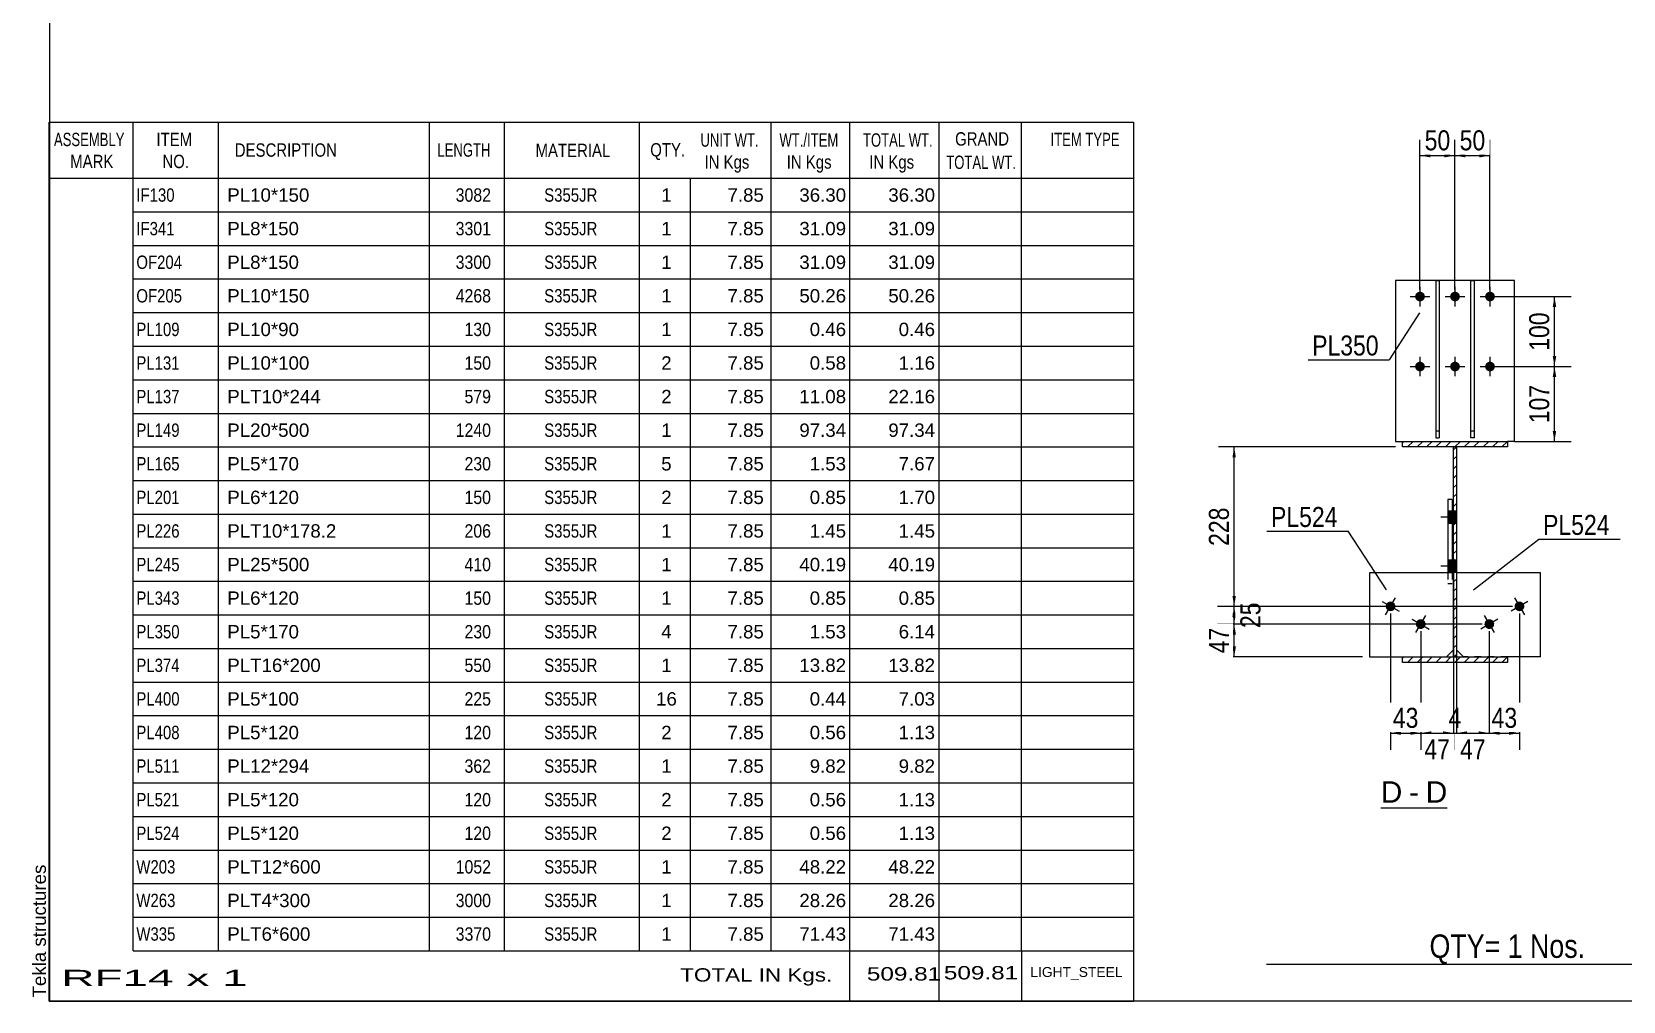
# Model space of a CAD drawing. Header units: millimetres. Extents: x -17 to 386, y -198 to 79.
# Drawn here: x -16.8 to 210.5, y -198.3 to -59.8 of the extents above; entities that cross this region are included whole.
import ezdxf

# ---------------------------------------------------------------- set-up
doc = ezdxf.new("R2010")
doc.units = ezdxf.units.MM
doc.linetypes.add('DXK_LINE_DOT1', pattern=[1.8814, 0.9407, -0.9407])
doc.styles.add('Arial', font='ARIAL.TTF', dxfattribs={"height": 0.2})
doc.styles.add('Arial Narrow', font='ARIALN.TTF', dxfattribs={"height": 0.2})

# ---------------------------------------------------------------- blocks, each defined once
blk = doc.blocks.new('Unknown-627304215-1201')
at = {"color": 5, "linetype": 'Continuous'}
for p, q in [((-14.31, 78.71), (-14.31, -198.29)), ((-14.31, -198.29), (385.69, -198.29))]:
    blk.add_line(p, q, dxfattribs=at)
at = {"color": 174, "linetype": 'Continuous', "style": 'Arial'}
blk.add_text('Tekla structures', height=1.9102, rotation=90, dxfattribs=at).set_placement((-14.81, -197.79))
blk = doc.blocks.new('Unknown-627304215-12 - 1218')
at = {"color": 7, "linetype": 'Continuous'}
blk.add_line((175.89, -170.71), (185.39, -170.71), dxfattribs=at)
at = {"color": 0, "linetype": 'Continuous'}
blk.add_wipeout([(178.97, -169.96), (178.97, -166.76), (175.89, -166.76), (175.89, -169.96)], dxfattribs=at)
at = {"color": 96, "linetype": 'Continuous', "style": 'Arial'}
blk.add_text('D', height=3.06, dxfattribs=at).set_placement((175.89, -169.96))
at = {"color": 0, "linetype": 'Continuous'}
blk.add_wipeout([(181.35, -169.96), (181.35, -166.76), (179.93, -166.76), (179.93, -169.96)], dxfattribs=at)
at = {"color": 96, "linetype": 'Continuous', "style": 'Arial'}
blk.add_text('-', height=3.06, dxfattribs=at).set_placement((179.93, -169.96))
at = {"color": 0, "linetype": 'Continuous'}
blk.add_wipeout([(185.39, -169.96), (185.39, -166.76), (182.31, -166.76), (182.31, -169.96)], dxfattribs=at)
at = {"color": 96, "linetype": 'Continuous', "style": 'Arial'}
blk.add_text('D', height=3.06, dxfattribs=at).set_placement((182.31, -169.96))
blk = doc.blocks.new('Bolt-627304215-10049 - 1218')
at = {"linetype": 'Continuous'}
for points in [[(177.65, -141.3, -1), (176.94, -142.5, -1)], [(181.96, -143.83, -1), (181.25, -145.04, -1)]]:
    blk.add_hatch(color=3, dxfattribs=at).paths.add_polyline_path(points)
at = {"color": 3, "linetype": 'Continuous'}
for p, q in [((176.58, -143.11), (178, -140.69)), ((176.09, -141.19), (178.5, -142.61)), ((180.89, -145.64), (182.31, -143.23)), ((180.4, -143.72), (182.81, -145.14))]:
    blk.add_line(p, q, dxfattribs=at)
blk = doc.blocks.new('Part-627304215-9985 - 1218')
at = {"color": 2, "linetype": 'Continuous'}
for p, q in [((188.75, -117.83), (188.75, -95.33)), ((188.75, -95.33), (189.25, -95.33)), ((189.25, -95.33), (189.25, -117.83)), ((189.25, -117.83), (188.75, -117.83))]:
    blk.add_line(p, q, dxfattribs=at)
at = {"color": 7, "linetype": 'DXK_LINE_DOT1'}
blk.add_line((188.75, -116.83), (189.25, -116.83), dxfattribs=at)
blk = doc.blocks.new('Part-627304215-9962 - 1218')
at = {"color": 2, "linetype": 'Continuous'}
for p, q in [((186.1, -126.63), (185.5, -126.63)), ((185.5, -126.63), (185.5, -137.13)), ((186.1, -126.63), (186.1, -137.13))]:
    blk.add_line(p, q, dxfattribs=at)
at = {"color": 7, "linetype": 'DXK_LINE_DOT1'}
for p, q in [((185.5, -137.13), (185.5, -138.63)), ((185.5, -138.63), (186.1, -138.63)), ((186.1, -137.13), (186.1, -138.63))]:
    blk.add_line(p, q, dxfattribs=at)
blk = doc.blocks.new('Part-627304215-9938 - 1218')
at = {"linetype": 'Continuous'}
h = blk.add_hatch(dxfattribs=at)
h.set_pattern_fill('', scale=0.3, style=0, pattern_type=0)
h.set_pattern_definition([(45, (194.0026, -118.3338), (-0.67352, 0.67352), [])])
h.paths.add_polyline_path([(194, -119.13), (194, -118.33), (179, -118.33), (179, -119.13)])
at = {"color": 2, "linetype": 'Continuous'}
for p, q in [((179, -119.13), (179, -118.33)), ((179, -118.33), (194, -118.33)), ((194, -119.13), (179, -119.13)), ((194, -118.33), (194, -119.13))]:
    blk.add_line(p, q, dxfattribs=at)
blk = doc.blocks.new('Part-627304215-9947 - 1218')
at = {"linetype": 'Continuous'}
h = blk.add_hatch(dxfattribs=at)
h.set_pattern_fill('', scale=0.3, style=0, pattern_type=0)
h.set_pattern_definition([(45, (194.0026, -149.1338), (-0.67352, 0.67352), [])])
h.paths.add_polyline_path([(194, -149.93), (194, -149.13), (179, -149.13), (179, -149.93)])
at = {"color": 2, "linetype": 'Continuous'}
for p, q in [((179, -149.93), (179, -149.13)), ((179, -149.13), (194, -149.13)), ((194, -149.93), (179, -149.93)), ((194, -149.13), (194, -149.93))]:
    blk.add_line(p, q, dxfattribs=at)
blk = doc.blocks.new('Part-627304215-9966 - 1218')
at = {"color": 2, "linetype": 'Continuous'}
for p, q in [((178, -95.33), (178, -118.33)), ((195, -95.33), (178, -95.33)), ((195, -118.33), (195, -95.33)), ((178, -118.33), (179, -118.33)), ((195, -118.33), (194, -118.33))]:
    blk.add_line(p, q, dxfattribs=at)
at = {"color": 7, "linetype": 'DXK_LINE_DOT1'}
blk.add_line((179, -118.33), (194, -118.33), dxfattribs=at)
blk = doc.blocks.new('Part-627304215-9986 - 1218')
at = {"color": 2, "linetype": 'Continuous'}
for p, q in [((198.7, -137.13), (186.7, -137.13)), ((198.7, -149.13), (198.7, -137.13)), ((186.7, -148.13), (187.7, -149.13)), ((198.7, -149.13), (194, -149.13))]:
    blk.add_line(p, q, dxfattribs=at)
at = {"color": 7, "linetype": 'DXK_LINE_DOT1'}
for p, q in [((186.7, -137.13), (186.7, -148.13)), ((194, -149.13), (187.7, -149.13))]:
    blk.add_line(p, q, dxfattribs=at)
blk = doc.blocks.new('Part-627304215-10000 - 1218')
at = {"color": 2, "linetype": 'Continuous'}
for p, q in [((186.3, -137.13), (174.3, -137.13)), ((174.3, -137.13), (174.3, -149.13)), ((174.3, -149.13), (179, -149.13)), ((186.3, -148.13), (185.3, -149.13))]:
    blk.add_line(p, q, dxfattribs=at)
at = {"color": 7, "linetype": 'DXK_LINE_DOT1'}
for p, q in [((186.3, -137.13), (186.3, -148.13)), ((179, -149.13), (185.3, -149.13))]:
    blk.add_line(p, q, dxfattribs=at)
blk = doc.blocks.new('Part-627304215-10007 - 1218')
at = {"color": 7, "linetype": 'DXK_LINE_DOT1'}
for p, q in [((183.75, -95.37), (183.75, -95.33)), ((183.75, -95.33), (184.25, -95.33)), ((184.25, -95.33), (184.25, -95.37)), ((183.75, -116.83), (184.25, -116.83))]:
    blk.add_line(p, q, dxfattribs=at)
at = {"color": 2, "linetype": 'Continuous'}
for p, q in [((183.75, -95.37), (183.75, -117.83)), ((184.25, -95.37), (184.25, -117.83)), ((183.75, -117.83), (184.25, -117.83))]:
    blk.add_line(p, q, dxfattribs=at)
blk = doc.blocks.new('Part-627304215-10014 - 1218')
at = {"linetype": 'Continuous'}
h = blk.add_hatch(dxfattribs=at)
h.set_pattern_fill('', scale=0.3, style=0, pattern_type=0)
h.set_pattern_definition([(45, (186.7026, -119.1338), (-0.67352, 0.67352), [])])
h.paths.add_polyline_path([(186.7, -149.13), (186.7, -119.13), (186.3, -119.13), (186.3, -149.13)])
at = {"color": 2, "linetype": 'Continuous'}
for p, q in [((186.3, -149.13), (186.3, -119.13)), ((186.3, -119.13), (186.7, -119.13)), ((186.7, -119.13), (186.7, -149.13)), ((186.7, -149.13), (186.3, -149.13))]:
    blk.add_line(p, q, dxfattribs=at)
blk = doc.blocks.new('Bolt-627304215-10021 - 1218')
at = {"linetype": 'Continuous'}
for points in [[(185.5, -128.23), (185.5, -130.03), (186.1, -130.03), (186.1, -128.23)], [(186.3, -128.23), (186.3, -130.03), (186.7, -130.03), (186.7, -128.23)], [(185.5, -135.23), (185.5, -137.03), (186.1, -137.03), (186.1, -135.23)], [(186.3, -135.23), (186.3, -137.03), (186.7, -137.03), (186.7, -135.23)]]:
    blk.add_hatch(color=3, dxfattribs=at).paths.add_polyline_path(points)
at = {"color": 3, "linetype": 'Continuous'}
for p, q in [((184.5, -129.13), (186.7, -129.13)), ((185.5, -128.23), (186.1, -128.23)), ((186.3, -128.23), (186.7, -128.23)), ((185.5, -130.03), (186.1, -130.03)), ((186.3, -130.03), (186.7, -130.03)), ((184.5, -136.13), (186.7, -136.13)), ((185.5, -135.23), (186.1, -135.23)), ((186.3, -135.23), (186.7, -135.23)), ((185.5, -137.03), (186.1, -137.03)), ((186.3, -137.03), (186.7, -137.03))]:
    blk.add_line(p, q, dxfattribs=at)
blk = doc.blocks.new('Bolt-627304215-10025 - 1218')
at = {"linetype": 'Continuous'}
for points in [[(182.2, -97.63, -1), (180.8, -97.63, -1)], [(187.2, -97.63, -1), (185.8, -97.63, -1)], [(192.2, -97.63, -1), (190.8, -97.63, -1)], [(182.2, -107.63, -1), (180.8, -107.63, -1)], [(187.2, -107.63, -1), (185.8, -107.63, -1)], [(192.2, -107.63, -1), (190.8, -107.63, -1)]]:
    blk.add_hatch(color=3, dxfattribs=at).paths.add_polyline_path(points)
at = {"color": 3, "linetype": 'Continuous'}
for p, q in [((180.1, -97.63), (182.9, -97.63)), ((181.5, -96.23), (181.5, -99.03)), ((185.1, -97.63), (187.9, -97.63)), ((186.5, -96.23), (186.5, -99.03)), ((190.1, -97.63), (192.9, -97.63)), ((191.5, -96.23), (191.5, -99.03)), ((181.5, -106.23), (181.5, -109.03)), ((186.5, -106.23), (186.5, -109.03)), ((191.5, -106.23), (191.5, -109.03)), ((180.1, -107.63), (182.9, -107.63)), ((185.1, -107.63), (187.9, -107.63)), ((190.1, -107.63), (192.9, -107.63))]:
    blk.add_line(p, q, dxfattribs=at)
blk = doc.blocks.new('Bolt-627304215-10038 - 1218')
at = {"linetype": 'Continuous'}
for points in [[(196.07, -142.5, -1), (195.36, -141.3, -1)], [(191.76, -145.04, -1), (191.05, -143.83, -1)]]:
    blk.add_hatch(color=3, dxfattribs=at).paths.add_polyline_path(points)
at = {"color": 3, "linetype": 'Continuous'}
for p, q in [((195, -140.69), (196.42, -143.11)), ((190.69, -143.23), (192.11, -145.64)), ((196.92, -141.19), (194.51, -142.61)), ((192.61, -143.72), (190.2, -145.14))]:
    blk.add_line(p, q, dxfattribs=at)
blk = doc.blocks.new('StraightDimension-627304215-9770 - 1218')
at = {"linetype": 'Continuous'}
for points in [[(154.7, -143.4), (154.95, -141.9), (155.2, -143.4)], [(155.2, -142.93), (154.95, -144.43), (154.7, -142.93)]]:
    blk.add_hatch(color=7, dxfattribs=at).paths.add_polyline_path(points)
at = {"color": 7, "linetype": 'Continuous'}
for p, q in [((194.71, -141.9), (152.55, -141.9)), ((154.95, -144.43), (154.95, -141.9)), ((190.4, -144.43), (152.55, -144.43))]:
    blk.add_line(p, q, dxfattribs=at)
at = {"color": 0}
blk.add_wipeout([(159.3, -140.74), (155.1, -140.74), (155.1, -145.6), (159.3, -145.6)], dxfattribs=at)
at = {"color": 3, "style": 'Arial Narrow'}
blk.add_text('25', height=2.863, rotation=90.0002, dxfattribs=at).set_placement((158.7, -145))
blk = doc.blocks.new('StraightDimension-627304215-1460 - 1218')
at = {"linetype": 'Continuous'}
for points in [[(200.46, -99.13), (200.71, -97.63), (200.96, -99.13)], [(200.96, -106.13), (200.71, -107.63), (200.46, -106.13)]]:
    blk.add_hatch(color=7, dxfattribs=at).paths.add_polyline_path(points)
at = {"color": 7, "linetype": 'Continuous'}
for p, q in [((192.5, -97.63), (203.11, -97.63)), ((200.71, -107.63), (200.71, -97.63)), ((192.5, -107.63), (203.11, -107.63))]:
    blk.add_line(p, q, dxfattribs=at)
at = {"color": 0}
blk.add_wipeout([(200.56, -99.29), (196.36, -99.29), (196.36, -105.98), (200.56, -105.98)], dxfattribs=at)
at = {"color": 3, "style": 'Arial Narrow'}
blk.add_text('100', height=2.863, rotation=90.0002, dxfattribs=at).set_placement((199.96, -105.38))
blk = doc.blocks.new('StraightDimension-627304215-3005 - 1218')
at = {"linetype": 'Continuous'}
for points in [[(183, -77.74), (181.5, -77.49), (183, -77.24)], [(185, -77.24), (186.5, -77.49), (185, -77.74)]]:
    blk.add_hatch(color=7, dxfattribs=at).paths.add_polyline_path(points)
at = {"color": 7, "linetype": 'Continuous'}
for p, q in [((181.5, -96.63), (181.5, -75.24)), ((186.5, -96.63), (186.5, -75.24)), ((181.5, -77.49), (186.5, -77.49))]:
    blk.add_line(p, q, dxfattribs=at)
at = {"color": 0}
blk.add_wipeout([(186.43, -77.34), (186.43, -73.14), (181.57, -73.14), (181.57, -77.34)], dxfattribs=at)
at = {"color": 3, "style": 'Arial Narrow'}
blk.add_text('50', height=2.863, dxfattribs=at).set_placement((182.17, -76.74))
blk = doc.blocks.new('StraightDimension-627304215-1522 - 1218')
at = {"linetype": 'Continuous'}
for points in [[(192.9, -160.26), (191.4, -160.01), (192.9, -159.76)], [(194.21, -159.76), (195.71, -160.01), (194.21, -160.26)]]:
    blk.add_hatch(color=7, dxfattribs=at).paths.add_polyline_path(points)
at = {"color": 7, "linetype": 'Continuous'}
for p, q in [((195.71, -142.9), (195.71, -162.41)), ((191.4, -145.43), (191.4, -162.41)), ((191.4, -160.01), (195.71, -160.01))]:
    blk.add_line(p, q, dxfattribs=at)
at = {"color": 0}
blk.add_wipeout([(195.99, -159.86), (195.99, -155.66), (191.13, -155.66), (191.13, -159.86)], dxfattribs=at)
at = {"color": 3, "style": 'Arial Narrow'}
blk.add_text('43', height=2.863, dxfattribs=at).set_placement((191.73, -159.26))
blk = doc.blocks.new('StraightDimension-627304215-1442 - 1218')
at = {"linetype": 'Continuous'}
for points in [[(200.46, -109.13), (200.71, -107.63), (200.96, -109.13)], [(200.96, -116.83), (200.71, -118.33), (200.46, -116.83)]]:
    blk.add_hatch(color=7, dxfattribs=at).paths.add_polyline_path(points)
at = {"color": 7, "linetype": 'Continuous'}
for p, q in [((192.5, -107.63), (203.11, -107.63)), ((200.71, -118.33), (200.71, -107.63)), ((195, -118.33), (203.11, -118.33))]:
    blk.add_line(p, q, dxfattribs=at)
at = {"color": 0}
blk.add_wipeout([(200.56, -109.64), (196.36, -109.64), (196.36, -116.33), (200.56, -116.33)], dxfattribs=at)
at = {"color": 3, "style": 'Arial Narrow'}
blk.add_text('107', height=2.863, rotation=90.0002, dxfattribs=at).set_placement((199.96, -115.73))
blk = doc.blocks.new('StraightDimension-627304215-1476 - 1218')
at = {"linetype": 'Continuous'}
for points in [[(184.8, -159.76), (186.3, -160.01), (184.8, -160.26)], [(188.2, -160.26), (186.7, -160.01), (188.2, -159.76)]]:
    blk.add_hatch(color=7, dxfattribs=at).paths.add_polyline_path(points)
at = {"color": 7, "linetype": 'Continuous'}
for p, q in [((186.3, -135.13), (186.3, -162.41)), ((186.7, -135.13), (186.7, -162.41)), ((186.3, -160.01), (186.7, -160.01))]:
    blk.add_line(p, q, dxfattribs=at)
at = {"color": 0}
blk.add_wipeout([(188.02, -159.86), (188.02, -155.66), (184.99, -155.66), (184.99, -159.86)], dxfattribs=at)
at = {"color": 3, "style": 'Arial Narrow'}
blk.add_text('4', height=2.86, dxfattribs=at).set_placement((185.59, -159.26))
blk = doc.blocks.new('StraightDimension-627304215-1499 - 1218')
at = {"linetype": 'Continuous'}
for points in [[(183.1, -160.26), (181.6, -160.01), (183.1, -159.76)], [(184.8, -159.76), (186.3, -160.01), (184.8, -160.26)]]:
    blk.add_hatch(color=7, dxfattribs=at).paths.add_polyline_path(points)
at = {"color": 7, "linetype": 'Continuous'}
for p, q in [((186.3, -135.13), (186.3, -162.26)), ((181.6, -145.43), (181.6, -162.26)), ((181.6, -160.01), (186.3, -160.01))]:
    blk.add_line(p, q, dxfattribs=at)
at = {"color": 0}
blk.add_wipeout([(186.38, -164.36), (186.38, -160.16), (181.52, -160.16), (181.52, -164.36)], dxfattribs=at)
at = {"color": 3, "style": 'Arial Narrow'}
blk.add_text('47', height=2.863, dxfattribs=at).set_placement((182.12, -163.76))
blk = doc.blocks.new('StraightDimension-627304215-1512 - 1218')
at = {"linetype": 'Continuous'}
for points in [[(178.79, -160.26), (177.29, -160.01), (178.79, -159.76)], [(180.1, -159.76), (181.6, -160.01), (180.1, -160.26)]]:
    blk.add_hatch(color=7, dxfattribs=at).paths.add_polyline_path(points)
at = {"color": 7, "linetype": 'Continuous'}
for p, q in [((177.29, -142.9), (177.29, -162.41)), ((181.6, -145.43), (181.6, -162.41)), ((177.29, -160.01), (181.6, -160.01))]:
    blk.add_line(p, q, dxfattribs=at)
at = {"color": 0}
blk.add_wipeout([(181.88, -159.86), (181.88, -155.66), (177.02, -155.66), (177.02, -159.86)], dxfattribs=at)
at = {"color": 3, "style": 'Arial Narrow'}
blk.add_text('43', height=2.863, dxfattribs=at).set_placement((177.62, -159.26))
blk = doc.blocks.new('StraightDimension-627304215-1532 - 1218')
at = {"linetype": 'Continuous'}
for points in [[(188.2, -160.26), (186.7, -160.01), (188.2, -159.76)], [(189.9, -159.76), (191.4, -160.01), (189.9, -160.26)]]:
    blk.add_hatch(color=7, dxfattribs=at).paths.add_polyline_path(points)
at = {"color": 7, "linetype": 'Continuous'}
for p, q in [((186.7, -135.13), (186.7, -162.26)), ((191.4, -145.43), (191.4, -162.26)), ((186.7, -160.01), (191.4, -160.01))]:
    blk.add_line(p, q, dxfattribs=at)
at = {"color": 0}
blk.add_wipeout([(191.48, -164.36), (191.48, -160.16), (186.62, -160.16), (186.62, -164.36)], dxfattribs=at)
at = {"color": 3, "style": 'Arial Narrow'}
blk.add_text('47', height=2.863, dxfattribs=at).set_placement((187.22, -163.76))
blk = doc.blocks.new('StraightDimension-627304215-3007 - 1218')
at = {"linetype": 'Continuous'}
for points in [[(188, -77.74), (186.5, -77.49), (188, -77.24)], [(190, -77.24), (191.5, -77.49), (190, -77.74)]]:
    blk.add_hatch(color=7, dxfattribs=at).paths.add_polyline_path(points)
at = {"color": 7, "linetype": 'Continuous'}
for p, q in [((186.5, -96.63), (186.5, -75.24)), ((191.5, -96.63), (191.5, -75.24)), ((186.5, -77.49), (191.5, -77.49))]:
    blk.add_line(p, q, dxfattribs=at)
at = {"color": 0}
blk.add_wipeout([(191.43, -77.34), (191.43, -73.14), (186.57, -73.14), (186.57, -77.34)], dxfattribs=at)
at = {"color": 3, "style": 'Arial Narrow'}
blk.add_text('50', height=2.863, dxfattribs=at).set_placement((187.17, -76.74))
blk = doc.blocks.new('StraightDimension-627304215-9769 - 1218')
at = {"linetype": 'Continuous'}
for points in [[(154.7, -120.63), (154.95, -119.13), (155.2, -120.63)], [(155.2, -140.4), (154.95, -141.9), (154.7, -140.4)]]:
    blk.add_hatch(color=7, dxfattribs=at).paths.add_polyline_path(points)
at = {"color": 7, "linetype": 'Continuous'}
for p, q in [((178, -119.13), (152.7, -119.13)), ((154.95, -141.9), (154.95, -119.13)), ((194.71, -141.9), (152.7, -141.9))]:
    blk.add_line(p, q, dxfattribs=at)
at = {"color": 0}
blk.add_wipeout([(154.8, -127.17), (150.6, -127.17), (150.6, -133.86), (154.8, -133.86)], dxfattribs=at)
at = {"color": 3, "style": 'Arial Narrow'}
blk.add_text('228', height=2.863, rotation=90.0002, dxfattribs=at).set_placement((154.2, -133.26))
blk = doc.blocks.new('StraightDimension-627304215-9771 - 1218')
at = {"linetype": 'Continuous'}
for points in [[(154.7, -145.93), (154.95, -144.43), (155.2, -145.93)], [(155.2, -147.63), (154.95, -149.13), (154.7, -147.63)]]:
    blk.add_hatch(color=7, dxfattribs=at).paths.add_polyline_path(points)
at = {"color": 7, "linetype": 'Continuous'}
for p, q in [((190.4, -144.43), (152.7, -144.43)), ((154.95, -149.13), (154.95, -144.43)), ((173.3, -149.13), (152.7, -149.13))]:
    blk.add_line(p, q, dxfattribs=at)
at = {"color": 0}
blk.add_wipeout([(154.8, -144.36), (150.6, -144.36), (150.6, -149.21), (154.8, -149.21)], dxfattribs=at)
at = {"color": 3, "style": 'Arial Narrow'}
blk.add_text('47', height=2.863, rotation=90.0002, dxfattribs=at).set_placement((154.2, -148.61))
blk = doc.blocks.new('CBS_BOM-627304215-11415')
at = {"color": 7, "linetype": 'Continuous'}
for p, q in [((-14.34, -80.72), (-14.34, -72.72)), ((-14.34, -72.72), (140.58, -72.72)), ((-2.34, -80.72), (-2.34, -72.72)), ((9.85, -80.72), (9.85, -72.72)), ((40.01, -80.72), (40.01, -72.72)), ((50.69, -80.72), (50.69, -72.72)), ((70.01, -80.72), (70.01, -72.72)), ((88.81, -80.72), (88.81, -72.72)), ((100.02, -80.72), (100.02, -72.72)), ((112.81, -80.72), (112.81, -72.72)), ((124.56, -80.72), (124.56, -72.72)), ((140.58, -72.73), (140.57, -80.71)), ((-14.34, -80.72), (140.58, -80.72)), ((-14.34, -85.52), (-14.34, -80.72)), ((-2.34, -85.52), (-2.34, -80.72)), ((9.85, -85.52), (9.85, -80.72)), ((40.01, -85.52), (40.01, -80.72)), ((50.69, -85.52), (50.69, -80.72)), ((70.01, -85.52), (70.01, -80.72)), ((77.27, -85.52), (77.27, -80.72)), ((88.81, -85.52), (88.81, -80.72)), ((100.02, -85.52), (100.02, -80.72)), ((112.81, -85.52), (112.81, -80.72)), ((124.57, -85.52), (124.57, -80.72)), ((140.58, -80.73), (140.58, -85.52)), ((-14.34, -90.32), (-14.34, -85.52)), ((-2.34, -85.52), (140.58, -85.52)), ((-2.34, -90.32), (-2.34, -85.52)), ((9.85, -90.32), (9.85, -85.52)), ((40.01, -90.32), (40.01, -85.52)), ((50.69, -90.32), (50.69, -85.52)), ((70.01, -90.32), (70.01, -85.52)), ((77.27, -90.32), (77.27, -85.52)), ((88.81, -90.32), (88.81, -85.52)), ((100.02, -90.32), (100.02, -85.52)), ((112.81, -90.32), (112.81, -85.52)), ((124.57, -90.32), (124.57, -85.52)), ((140.58, -85.53), (140.58, -90.32)), ((-14.34, -95.12), (-14.34, -90.32)), ((-2.34, -90.32), (140.58, -90.32)), ((-2.34, -95.12), (-2.34, -90.32)), ((9.85, -95.12), (9.85, -90.32)), ((40.01, -95.12), (40.01, -90.32)), ((50.69, -95.12), (50.69, -90.32)), ((70.01, -95.12), (70.01, -90.32)), ((77.27, -95.12), (77.27, -90.32)), ((88.81, -95.12), (88.81, -90.32)), ((100.02, -95.12), (100.02, -90.32)), ((112.81, -95.12), (112.81, -90.32)), ((124.57, -95.12), (124.57, -90.32)), ((140.58, -90.33), (140.58, -95.12)), ((-14.34, -99.92), (-14.34, -95.12)), ((-2.34, -95.12), (140.58, -95.12)), ((-2.34, -99.92), (-2.34, -95.12)), ((9.85, -99.92), (9.85, -95.12)), ((40.01, -99.92), (40.01, -95.12)), ((50.69, -99.92), (50.69, -95.12)), ((70.01, -99.92), (70.01, -95.12)), ((77.27, -99.92), (77.27, -95.12)), ((88.81, -99.92), (88.81, -95.12)), ((100.02, -99.92), (100.02, -95.12)), ((112.81, -99.92), (112.81, -95.12)), ((124.57, -99.92), (124.57, -95.12)), ((140.58, -95.13), (140.58, -99.92)), ((-14.34, -104.72), (-14.34, -99.92)), ((-2.34, -99.92), (140.58, -99.92)), ((-2.34, -104.72), (-2.34, -99.92)), ((9.85, -104.72), (9.85, -99.92)), ((40.01, -104.72), (40.01, -99.92)), ((50.69, -104.72), (50.69, -99.92)), ((70.01, -104.72), (70.01, -99.92)), ((77.27, -104.72), (77.27, -99.92)), ((88.81, -104.72), (88.81, -99.92)), ((100.02, -104.72), (100.02, -99.92)), ((112.81, -104.72), (112.81, -99.92)), ((124.57, -104.72), (124.57, -99.92)), ((140.58, -99.93), (140.58, -104.72)), ((-14.34, -109.52), (-14.34, -104.72)), ((-2.34, -104.72), (140.58, -104.72)), ((-2.34, -109.52), (-2.34, -104.72)), ((9.85, -109.52), (9.85, -104.72)), ((40.01, -109.52), (40.01, -104.72)), ((50.69, -109.52), (50.69, -104.72)), ((70.01, -109.52), (70.01, -104.72)), ((77.27, -109.52), (77.27, -104.72)), ((88.81, -109.52), (88.81, -104.72)), ((100.02, -109.52), (100.02, -104.72)), ((112.81, -109.52), (112.81, -104.72)), ((124.57, -109.52), (124.57, -104.72)), ((140.58, -104.73), (140.58, -109.52)), ((-14.34, -114.32), (-14.34, -109.52)), ((-2.34, -109.52), (140.58, -109.52)), ((-2.34, -114.32), (-2.34, -109.52)), ((9.85, -114.32), (9.85, -109.52)), ((40.01, -114.32), (40.01, -109.52)), ((50.69, -114.32), (50.69, -109.52)), ((70.01, -114.32), (70.01, -109.52)), ((77.27, -114.32), (77.27, -109.52)), ((88.81, -114.32), (88.81, -109.52)), ((100.02, -114.32), (100.02, -109.52)), ((112.81, -114.32), (112.81, -109.52)), ((124.57, -114.32), (124.57, -109.52)), ((140.58, -109.53), (140.58, -114.32)), ((-14.34, -119.12), (-14.34, -114.32)), ((-2.34, -114.32), (140.58, -114.32)), ((-2.34, -119.12), (-2.34, -114.32)), ((9.85, -119.12), (9.85, -114.32)), ((40.01, -119.12), (40.01, -114.32)), ((50.69, -119.12), (50.69, -114.32)), ((70.01, -119.12), (70.01, -114.32)), ((77.27, -119.12), (77.27, -114.32)), ((88.81, -119.12), (88.81, -114.32)), ((100.02, -119.12), (100.02, -114.32)), ((112.81, -119.12), (112.81, -114.32)), ((124.57, -119.12), (124.57, -114.32)), ((140.58, -114.33), (140.58, -119.12)), ((-14.34, -123.92), (-14.34, -119.12)), ((-2.34, -119.12), (140.58, -119.12)), ((-2.34, -123.92), (-2.34, -119.12)), ((9.85, -123.92), (9.85, -119.12)), ((40.01, -123.92), (40.01, -119.12)), ((50.69, -123.92), (50.69, -119.12)), ((70.01, -123.92), (70.01, -119.12)), ((77.27, -123.92), (77.27, -119.12)), ((88.81, -123.92), (88.81, -119.12)), ((100.02, -123.92), (100.02, -119.12)), ((112.81, -123.92), (112.81, -119.12)), ((124.57, -123.92), (124.57, -119.12)), ((140.58, -119.13), (140.58, -123.92)), ((-14.34, -128.72), (-14.34, -123.92)), ((-2.34, -123.92), (140.58, -123.92)), ((-2.34, -128.72), (-2.34, -123.92)), ((9.85, -128.72), (9.85, -123.92)), ((40.01, -128.72), (40.01, -123.92)), ((50.69, -128.72), (50.69, -123.92)), ((70.01, -128.72), (70.01, -123.92)), ((77.27, -128.72), (77.27, -123.92)), ((88.81, -128.72), (88.81, -123.92)), ((100.02, -128.72), (100.02, -123.92)), ((112.81, -128.72), (112.81, -123.92)), ((124.57, -128.72), (124.57, -123.92)), ((140.58, -123.93), (140.58, -128.72)), ((-14.34, -133.52), (-14.34, -128.72)), ((-2.34, -128.72), (140.58, -128.72)), ((-2.34, -133.52), (-2.34, -128.72)), ((9.85, -133.52), (9.85, -128.72)), ((40.01, -133.52), (40.01, -128.72)), ((50.69, -133.52), (50.69, -128.72)), ((70.01, -133.52), (70.01, -128.72)), ((77.27, -133.52), (77.27, -128.72)), ((88.81, -133.52), (88.81, -128.72)), ((100.02, -133.52), (100.02, -128.72)), ((112.81, -133.52), (112.81, -128.72)), ((124.57, -133.52), (124.57, -128.72)), ((140.58, -128.73), (140.58, -133.52)), ((-14.34, -138.32), (-14.34, -133.52)), ((-2.34, -133.52), (140.58, -133.52)), ((-2.34, -138.32), (-2.34, -133.52)), ((9.85, -138.32), (9.85, -133.52)), ((40.01, -138.32), (40.01, -133.52)), ((50.69, -138.32), (50.69, -133.52)), ((70.01, -138.32), (70.01, -133.52)), ((77.27, -138.32), (77.27, -133.52)), ((88.81, -138.32), (88.81, -133.52)), ((100.02, -138.32), (100.02, -133.52)), ((112.81, -138.32), (112.81, -133.52)), ((124.57, -138.32), (124.57, -133.52)), ((140.58, -133.53), (140.58, -138.32)), ((-14.34, -143.12), (-14.34, -138.32)), ((-2.34, -138.32), (140.58, -138.32)), ((-2.34, -143.12), (-2.34, -138.32)), ((9.85, -143.12), (9.85, -138.32)), ((40.01, -143.12), (40.01, -138.32)), ((50.69, -143.12), (50.69, -138.32)), ((70.01, -143.12), (70.01, -138.32)), ((77.27, -143.12), (77.27, -138.32)), ((88.81, -143.12), (88.81, -138.32)), ((100.02, -143.12), (100.02, -138.32)), ((112.81, -143.12), (112.81, -138.32)), ((124.57, -143.12), (124.57, -138.32)), ((140.58, -138.33), (140.58, -143.12)), ((-14.34, -147.92), (-14.34, -143.12)), ((-2.34, -143.12), (140.58, -143.12)), ((-2.34, -147.92), (-2.34, -143.12)), ((9.85, -147.92), (9.85, -143.12)), ((40.01, -147.92), (40.01, -143.12)), ((50.69, -147.92), (50.69, -143.12)), ((70.01, -147.92), (70.01, -143.12)), ((77.27, -147.92), (77.27, -143.12)), ((88.81, -147.92), (88.81, -143.12)), ((100.02, -147.92), (100.02, -143.12)), ((112.81, -147.92), (112.81, -143.12)), ((124.57, -147.92), (124.57, -143.12)), ((140.58, -143.13), (140.58, -147.92)), ((-14.34, -152.72), (-14.34, -147.92)), ((-2.34, -147.92), (140.58, -147.92)), ((-2.34, -152.72), (-2.34, -147.92)), ((9.85, -152.72), (9.85, -147.92)), ((40.01, -152.72), (40.01, -147.92)), ((50.69, -152.72), (50.69, -147.92)), ((70.01, -152.72), (70.01, -147.92)), ((77.27, -152.72), (77.27, -147.92)), ((88.81, -152.72), (88.81, -147.92)), ((100.02, -152.72), (100.02, -147.92)), ((112.81, -152.72), (112.81, -147.92)), ((124.57, -152.72), (124.57, -147.92)), ((140.58, -147.93), (140.58, -152.72)), ((-14.34, -157.52), (-14.34, -152.72)), ((-2.34, -152.72), (140.58, -152.72)), ((-2.34, -157.52), (-2.34, -152.72)), ((9.85, -157.52), (9.85, -152.72)), ((40.01, -157.52), (40.01, -152.72)), ((50.69, -157.52), (50.69, -152.72)), ((70.01, -157.52), (70.01, -152.72)), ((77.27, -157.52), (77.27, -152.72)), ((88.81, -157.52), (88.81, -152.72)), ((100.02, -157.52), (100.02, -152.72)), ((112.81, -157.52), (112.81, -152.72)), ((124.57, -157.52), (124.57, -152.72)), ((140.58, -152.73), (140.58, -157.52)), ((-14.34, -162.32), (-14.34, -157.52)), ((-2.34, -157.52), (140.58, -157.52)), ((-2.34, -162.32), (-2.34, -157.52)), ((9.85, -162.32), (9.85, -157.52)), ((40.01, -162.32), (40.01, -157.52)), ((50.69, -162.32), (50.69, -157.52)), ((70.01, -162.32), (70.01, -157.52)), ((77.27, -162.32), (77.27, -157.52)), ((88.81, -162.32), (88.81, -157.52)), ((100.02, -162.32), (100.02, -157.52)), ((112.81, -162.32), (112.81, -157.52)), ((124.57, -162.32), (124.57, -157.52)), ((140.58, -157.53), (140.58, -162.32)), ((-14.34, -167.12), (-14.34, -162.32)), ((-2.34, -162.32), (140.58, -162.32)), ((-2.34, -167.12), (-2.34, -162.32)), ((9.85, -167.12), (9.85, -162.32)), ((40.01, -167.12), (40.01, -162.32)), ((50.69, -167.12), (50.69, -162.32)), ((70.01, -167.12), (70.01, -162.32)), ((77.27, -167.12), (77.27, -162.32)), ((88.81, -167.12), (88.81, -162.32)), ((100.02, -167.12), (100.02, -162.32)), ((112.81, -167.12), (112.81, -162.32)), ((124.57, -167.12), (124.57, -162.32)), ((140.58, -162.33), (140.58, -167.12)), ((-14.34, -171.92), (-14.34, -167.12)), ((-2.34, -167.12), (140.58, -167.12)), ((-2.34, -171.92), (-2.34, -167.12)), ((9.85, -171.92), (9.85, -167.12)), ((40.01, -171.92), (40.01, -167.12)), ((50.69, -171.92), (50.69, -167.12)), ((70.01, -171.92), (70.01, -167.12)), ((77.27, -171.92), (77.27, -167.12)), ((88.81, -171.92), (88.81, -167.12)), ((100.02, -171.92), (100.02, -167.12)), ((112.81, -171.92), (112.81, -167.12)), ((124.57, -171.92), (124.57, -167.12)), ((140.58, -167.13), (140.58, -171.92)), ((-14.34, -176.72), (-14.34, -171.92)), ((-2.34, -171.92), (140.58, -171.92)), ((-2.34, -176.72), (-2.34, -171.92)), ((9.85, -176.72), (9.85, -171.92)), ((40.01, -176.72), (40.01, -171.92)), ((50.69, -176.72), (50.69, -171.92)), ((70.01, -176.72), (70.01, -171.92)), ((77.27, -176.72), (77.27, -171.92)), ((88.81, -176.72), (88.81, -171.92)), ((100.02, -176.72), (100.02, -171.92)), ((112.81, -176.72), (112.81, -171.92)), ((124.57, -176.72), (124.57, -171.92)), ((140.58, -171.93), (140.58, -176.72)), ((-14.34, -181.52), (-14.34, -176.72)), ((-2.34, -176.72), (140.58, -176.72)), ((-2.34, -181.52), (-2.34, -176.72)), ((9.85, -181.52), (9.85, -176.72)), ((40.01, -181.52), (40.01, -176.72)), ((50.69, -181.52), (50.69, -176.72)), ((70.01, -181.52), (70.01, -176.72)), ((77.27, -181.52), (77.27, -176.72)), ((88.81, -181.52), (88.81, -176.72)), ((100.02, -181.52), (100.02, -176.72)), ((112.81, -181.52), (112.81, -176.72)), ((124.57, -181.52), (124.57, -176.72)), ((140.58, -176.73), (140.58, -181.52)), ((-14.34, -186.32), (-14.34, -181.52)), ((-2.34, -181.52), (140.58, -181.52)), ((-2.34, -186.32), (-2.34, -181.52)), ((9.85, -186.32), (9.85, -181.52)), ((40.01, -186.32), (40.01, -181.52)), ((50.69, -186.32), (50.69, -181.52)), ((70.01, -186.32), (70.01, -181.52)), ((77.27, -186.32), (77.27, -181.52)), ((88.81, -186.32), (88.81, -181.52)), ((100.02, -186.32), (100.02, -181.52)), ((112.81, -186.32), (112.81, -181.52)), ((124.57, -186.32), (124.57, -181.52)), ((140.58, -181.53), (140.58, -186.32)), ((-14.34, -191.12), (-14.34, -186.32)), ((-2.34, -186.32), (140.58, -186.32)), ((-2.34, -191.12), (-2.34, -186.32)), ((9.85, -191.12), (9.85, -186.32)), ((40.01, -191.12), (40.01, -186.32)), ((50.69, -191.12), (50.69, -186.32)), ((70.01, -191.12), (70.01, -186.32)), ((77.27, -191.12), (77.27, -186.32)), ((88.81, -191.12), (88.81, -186.32)), ((100.02, -191.12), (100.02, -186.32)), ((112.81, -191.12), (112.81, -186.32)), ((124.57, -191.12), (124.57, -186.32)), ((140.58, -186.33), (140.58, -191.12)), ((-14.34, -198.32), (-14.34, -191.14)), ((-2.34, -191.12), (140.58, -191.12)), ((100.02, -198.32), (100.02, -191.14)), ((112.81, -198.32), (112.81, -191.14)), ((124.61, -198.32), (124.61, -191.14)), ((140.58, -191.12), (140.58, -198.32)), ((-14.34, -198.32), (140.58, -198.32))]:
    blk.add_line(p, q, dxfattribs=at)
at = {"color": 3, "linetype": 'Continuous', "style": 'Arial'}
for s, height, width, p in [('ASSEMBLY', 1.91, 0.7, (-13.66, -76.14)), ('ITEM', 1.91, 0.8, (0.98, -76.14)), ('UNIT WT.', 1.91, 0.7, (78.7, -76.22)), ('WT./ITEM', 1.91, 0.7, (89.99, -76.22)), ('TOTAL WT.', 1.91, 0.7, (101.92, -76.22)), ('GRAND', 1.91, 0.8, (115.08, -76.06)), ('ITEM TYPE', 1.91, 0.7, (128.72, -76.14)), ('DESCRIPTION', 1.9102, 0.8, (12.17, -77.65)), ('LENGTH', 1.91, 0.7, (41.12, -77.65)), ('MATERIAL', 1.91, 0.8, (55.14, -77.7)), ('QTY.', 1.91, 0.8, (71.53, -77.62)), ('MARK', 1.91, 0.8, (-11.34, -79.28)), ('NO.', 1.91, 0.8, (1.84, -79.28)), ('IN Kgs', 1.91, 0.8, (79.28, -79.36)), ('IN Kgs', 1.91, 0.8, (91.03, -79.36)), ('IN Kgs', 1.91, 0.8, (102.82, -79.36)), ('TOTAL WT.', 1.91, 0.7, (113.82, -79.4))]:
    blk.add_text(s, height=height, dxfattribs=dict(at, width=width)).set_placement(p)
at = {"color": 7, "linetype": 'Continuous', "style": 'Arial'}
for s, width, p in [('IF130', 0.8, (-1.89, -84.08)), ('3082', 0.85, (43.73, -84.08)), ('S355JR', 0.8, (56.38, -84.08)), ('IF341', 0.8, (-1.89, -88.88)), ('3301', 0.85, (43.73, -88.88)), ('S355JR', 0.8, (56.38, -88.88)), ('OF204', 0.8, (-1.89, -93.68)), ('3300', 0.85, (43.73, -93.68)), ('S355JR', 0.8, (56.38, -93.68)), ('OF205', 0.8, (-1.89, -98.48)), ('4268', 0.85, (43.73, -98.48)), ('S355JR', 0.8, (56.38, -98.48)), ('PL109', 0.8, (-1.89, -103.28)), ('130', 0.85, (44.99, -103.28)), ('S355JR', 0.8, (56.38, -103.28)), ('PL131', 0.8, (-1.89, -108.08)), ('150', 0.85, (44.99, -108.08)), ('S355JR', 0.8, (56.38, -108.08)), ('PL137', 0.8, (-1.89, -112.88)), ('579', 0.85, (44.99, -112.88)), ('S355JR', 0.8, (56.38, -112.88)), ('PL149', 0.8, (-1.89, -117.68)), ('1240', 0.85, (43.73, -117.68)), ('S355JR', 0.8, (56.38, -117.68)), ('PL165', 0.8, (-1.89, -122.48)), ('230', 0.85, (44.99, -122.48)), ('S355JR', 0.8, (56.38, -122.48)), ('PL201', 0.8, (-1.89, -127.28)), ('150', 0.85, (44.99, -127.28)), ('S355JR', 0.8, (56.38, -127.28)), ('PL226', 0.8, (-1.89, -132.08)), ('206', 0.85, (44.99, -132.08)), ('S355JR', 0.8, (56.38, -132.08)), ('PL245', 0.8, (-1.89, -136.88)), ('410', 0.85, (44.99, -136.88)), ('S355JR', 0.8, (56.38, -136.88)), ('PL343', 0.8, (-1.89, -141.68)), ('150', 0.85, (44.99, -141.68)), ('S355JR', 0.8, (56.38, -141.68)), ('PL350', 0.8, (-1.89, -146.48)), ('230', 0.85, (44.99, -146.48)), ('S355JR', 0.8, (56.38, -146.48)), ('PL374', 0.8, (-1.89, -151.28)), ('550', 0.85, (44.99, -151.28)), ('S355JR', 0.8, (56.38, -151.28)), ('PL400', 0.8, (-1.89, -156.08)), ('225', 0.85, (44.99, -156.08)), ('S355JR', 0.8, (56.38, -156.08)), ('PL408', 0.8, (-1.89, -160.88)), ('120', 0.85, (44.99, -160.88)), ('S355JR', 0.8, (56.38, -160.88)), ('PL511', 0.8, (-1.89, -165.68)), ('362', 0.85, (44.99, -165.68)), ('S355JR', 0.8, (56.38, -165.68)), ('PL521', 0.8, (-1.89, -170.48)), ('120', 0.85, (44.99, -170.48)), ('S355JR', 0.8, (56.38, -170.48)), ('PL524', 0.8, (-1.89, -175.28)), ('120', 0.85, (44.99, -175.28)), ('S355JR', 0.8, (56.38, -175.28)), ('W203', 0.8, (-1.89, -180.08)), ('1052', 0.85, (43.73, -180.08)), ('S355JR', 0.8, (56.38, -180.08)), ('W263', 0.8, (-1.89, -184.88)), ('3000', 0.85, (43.73, -184.88)), ('S355JR', 0.8, (56.38, -184.88)), ('W335', 0.8, (-1.89, -189.68)), ('3370', 0.85, (43.73, -189.68)), ('S355JR', 0.8, (56.38, -189.68))]:
    blk.add_text(s, height=1.91, dxfattribs=dict(at, width=width)).set_placement(p)
for s, height, p in [('PL10*150', 1.91, (11.1, -84.08)), ('1', 1.91, (73.1, -84.08)), ('7.85', 1.91, (82.56, -84.08)), ('36.30', 1.91, (92.83, -84.08)), ('36.30', 1.91, (105.54, -84.08)), ('PL8*150', 1.91, (11.1, -88.88)), ('1', 1.91, (73.1, -88.88)), ('7.85', 1.91, (82.56, -88.88)), ('31.09', 1.91, (92.83, -88.88)), ('31.09', 1.91, (105.54, -88.88)), ('PL8*150', 1.91, (11.1, -93.68)), ('1', 1.91, (73.1, -93.68)), ('7.85', 1.91, (82.56, -93.68)), ('31.09', 1.91, (92.83, -93.68)), ('31.09', 1.91, (105.54, -93.68)), ('PL10*150', 1.91, (11.1, -98.48)), ('1', 1.91, (73.1, -98.48)), ('7.85', 1.91, (82.56, -98.48)), ('50.26', 1.91, (92.83, -98.48)), ('50.26', 1.91, (105.54, -98.48)), ('PL10*90', 1.91, (11.1, -103.28)), ('1', 1.91, (73.1, -103.28)), ('7.85', 1.91, (82.56, -103.28)), ('0.46', 1.91, (94.31, -103.28)), ('0.46', 1.91, (107.02, -103.28)), ('PL10*100', 1.91, (11.1, -108.08)), ('2', 1.91, (73.1, -108.08)), ('7.85', 1.91, (82.56, -108.08)), ('0.58', 1.91, (94.31, -108.08)), ('1.16', 1.91, (107.02, -108.08)), ('PLT10*244', 1.91, (11.1, -112.88)), ('2', 1.91, (73.1, -112.88)), ('7.85', 1.91, (82.56, -112.88)), ('11.08', 1.91, (92.83, -112.88)), ('22.16', 1.91, (105.54, -112.88)), ('PL20*500', 1.91, (11.1, -117.68)), ('1', 1.91, (73.1, -117.68)), ('7.85', 1.91, (82.56, -117.68)), ('97.34', 1.91, (92.83, -117.68)), ('97.34', 1.91, (105.54, -117.68)), ('PL5*170', 1.91, (11.1, -122.48)), ('5', 1.91, (73.1, -122.48)), ('7.85', 1.91, (82.56, -122.48)), ('1.53', 1.91, (94.31, -122.48)), ('7.67', 1.91, (107.02, -122.48)), ('PL6*120', 1.91, (11.1, -127.28)), ('2', 1.91, (73.1, -127.28)), ('7.85', 1.91, (82.56, -127.28)), ('0.85', 1.91, (94.31, -127.28)), ('1.70', 1.91, (107.02, -127.28)), ('PLT10*178.2', 1.9102, (11.1, -132.08)), ('1', 1.91, (73.1, -132.08)), ('7.85', 1.91, (82.56, -132.08)), ('1.45', 1.91, (94.31, -132.08)), ('1.45', 1.91, (107.02, -132.08)), ('PL25*500', 1.91, (11.1, -136.88)), ('1', 1.91, (73.1, -136.88)), ('7.85', 1.91, (82.56, -136.88)), ('40.19', 1.91, (92.83, -136.88)), ('40.19', 1.91, (105.54, -136.88)), ('PL6*120', 1.91, (11.1, -141.68)), ('1', 1.91, (73.1, -141.68)), ('7.85', 1.91, (82.56, -141.68)), ('0.85', 1.91, (94.31, -141.68)), ('0.85', 1.91, (107.02, -141.68)), ('PL5*170', 1.91, (11.1, -146.48)), ('4', 1.91, (73.1, -146.48)), ('7.85', 1.91, (82.56, -146.48)), ('1.53', 1.91, (94.31, -146.48)), ('6.14', 1.91, (107.02, -146.48)), ('PLT16*200', 1.91, (11.1, -151.28)), ('1', 1.91, (73.1, -151.28)), ('7.85', 1.91, (82.56, -151.28)), ('13.82', 1.91, (92.83, -151.28)), ('13.82', 1.91, (105.54, -151.28)), ('PL5*100', 1.91, (11.1, -156.08)), ('16', 1.91, (72.36, -156.08)), ('7.85', 1.91, (82.56, -156.08)), ('0.44', 1.91, (94.31, -156.08)), ('7.03', 1.91, (107.02, -156.08)), ('PL5*120', 1.91, (11.1, -160.88)), ('2', 1.91, (73.1, -160.88)), ('7.85', 1.91, (82.56, -160.88)), ('0.56', 1.91, (94.31, -160.88)), ('1.13', 1.91, (107.02, -160.88)), ('PL12*294', 1.91, (11.1, -165.68)), ('1', 1.91, (73.1, -165.68)), ('7.85', 1.91, (82.56, -165.68)), ('9.82', 1.91, (94.31, -165.68)), ('9.82', 1.91, (107.02, -165.68)), ('PL5*120', 1.91, (11.1, -170.48)), ('2', 1.91, (73.1, -170.48)), ('7.85', 1.91, (82.56, -170.48)), ('0.56', 1.91, (94.31, -170.48)), ('1.13', 1.91, (107.02, -170.48)), ('PL5*120', 1.91, (11.1, -175.28)), ('2', 1.91, (73.1, -175.28)), ('7.85', 1.91, (82.56, -175.28)), ('0.56', 1.91, (94.31, -175.28)), ('1.13', 1.91, (107.02, -175.28)), ('PLT12*600', 1.91, (11.1, -180.08)), ('1', 1.91, (73.1, -180.08)), ('7.85', 1.91, (82.56, -180.08)), ('48.22', 1.91, (92.83, -180.08)), ('48.22', 1.91, (105.54, -180.08)), ('PLT4*300', 1.91, (11.1, -184.88)), ('1', 1.91, (73.1, -184.88)), ('7.85', 1.91, (82.56, -184.88)), ('28.26', 1.91, (92.83, -184.88)), ('28.26', 1.91, (105.54, -184.88)), ('PLT6*600', 1.91, (11.1, -189.68)), ('1', 1.91, (73.1, -189.68)), ('7.85', 1.91, (82.56, -189.68)), ('71.43', 1.91, (92.83, -189.68)), ('71.43', 1.91, (105.54, -189.68))]:
    blk.add_text(s, height=height, dxfattribs=at).set_placement(p)
at = {"color": 6, "linetype": 'Continuous', "style": 'Arial'}
for s, height, width, p in [('RF14 x 1', 2.292, 2.05, (-12.62, -196.13)), ('TOTAL IN Kgs.', 1.9102, 1.2, (75.82, -195.52)), ('509.81', 1.91, 1.3, (102.48, -195.37)), ('509.81', 1.91, 1.3, (113.48, -195.21))]:
    blk.add_text(s, height=height, dxfattribs=dict(at, width=width)).set_placement(p)
blk.add_text('LIGHT_STEEL', height=1.4135, dxfattribs=at).set_placement((125.83, -194.86))
blk = doc.blocks.new('CBS_CALLOFF-627304215-11416')
at = {"color": 7, "linetype": 'Continuous'}
blk.add_line((159.57, -193.02), (275.8, -193.04), dxfattribs=at)
at = {"color": 3, "linetype": 'Continuous', "style": 'Arial Narrow'}
blk.add_text('QTY= 1 Nos.      RAFTER     MKD : RF14', height=3.3405, dxfattribs=at).set_placement((182.86, -192.13))
blk = doc.blocks.new('Mark-627304215-10375 - 1218')
at = {"color": 0}
blk.add_wipeout([(208.59, -131.69), (208.59, -128.69), (199.09, -128.69), (199.09, -131.69)], dxfattribs=at)
blk.add_wipeout([(208.59, -131.69), (208.59, -128.69), (199.09, -128.69), (199.09, -131.69)], dxfattribs=at)
at = {"color": 7, "linetype": 'Continuous'}
for p, q in [((189.13, -139.56), (198.49, -132.29)), ((198.49, -132.29), (210.09, -132.29))]:
    blk.add_line(p, q, dxfattribs=at)
at = {"color": 3, "style": 'Arial Narrow'}
blk.add_text('PL524', height=2.863, dxfattribs=at).set_placement((199.09, -131.69))
blk = doc.blocks.new('Mark-627304215-10387 - 1218')
at = {"color": 7, "linetype": 'Continuous'}
blk.add_line((176.73, -139.56), (171.23, -131.16), dxfattribs=at)
at = {"color": 0}
blk.add_wipeout([(169.73, -130.56), (169.73, -127.56), (160.22, -127.56), (160.22, -130.56)], dxfattribs=at)
blk.add_wipeout([(169.73, -130.56), (169.73, -127.56), (160.22, -127.56), (160.22, -130.56)], dxfattribs=at)
at = {"color": 7, "linetype": 'Continuous'}
blk.add_line((159.62, -131.16), (171.23, -131.16), dxfattribs=at)
at = {"color": 3, "style": 'Arial Narrow'}
blk.add_text('PL524', height=2.863, dxfattribs=at).set_placement((160.22, -130.56))
blk = doc.blocks.new('Mark-627304215-11367 - 1218')
at = {"color": 7, "linetype": 'Continuous'}
blk.add_line((181.43, -99.96), (177.1, -106.66), dxfattribs=at)
at = {"color": 0}
blk.add_wipeout([(175.6, -106.06), (175.6, -103.06), (166.1, -103.06), (166.1, -106.06)], dxfattribs=at)
blk.add_wipeout([(175.6, -106.06), (175.6, -103.06), (166.1, -103.06), (166.1, -106.06)], dxfattribs=at)
at = {"color": 7, "linetype": 'Continuous'}
blk.add_line((165.5, -106.66), (177.1, -106.66), dxfattribs=at)
at = {"color": 3, "style": 'Arial Narrow'}
blk.add_text('PL350', height=2.863, dxfattribs=at).set_placement((166.1, -106.06))

msp = doc.modelspace()

# ---------------------------------------------------------------- block references
for name in ['Unknown-627304215-1201', 'CBS_BOM-627304215-11415', 'Part-627304215-9966 - 1218', 'Part-627304215-10007 - 1218', 'Part-627304215-9985 - 1218', 'Bolt-627304215-10025 - 1218', 'Part-627304215-9938 - 1218', 'Part-627304215-10014 - 1218', 'Part-627304215-9962 - 1218', 'Bolt-627304215-10021 - 1218', 'Part-627304215-10000 - 1218', 'Part-627304215-9986 - 1218', 'Bolt-627304215-10049 - 1218', 'Bolt-627304215-10038 - 1218', 'Part-627304215-9947 - 1218', 'CBS_CALLOFF-627304215-11416']:
    msp.add_blockref(name, (0, 0))

# ---------------------------------------------------------------- next in the draw order: block references
for name in ['StraightDimension-627304215-3005 - 1218', 'StraightDimension-627304215-1460 - 1218', 'Mark-627304215-11367 - 1218', 'StraightDimension-627304215-9770 - 1218', 'Unknown-627304215-12 - 1218']:
    msp.add_blockref(name, (0, 0))

# ---------------------------------------------------------------- next in the draw order: block references
for name in ['StraightDimension-627304215-3007 - 1218', 'StraightDimension-627304215-1442 - 1218', 'StraightDimension-627304215-1476 - 1218', 'StraightDimension-627304215-1522 - 1218']:
    msp.add_blockref(name, (0, 0))

# ---------------------------------------------------------------- next in the draw order: block references
msp.add_blockref('StraightDimension-627304215-1499 - 1218', (0, 0))

# ---------------------------------------------------------------- next in the draw order: block references
for name in ['StraightDimension-627304215-1532 - 1218', 'StraightDimension-627304215-1512 - 1218']:
    msp.add_blockref(name, (0, 0))

# ---------------------------------------------------------------- next in the draw order: block references
for name in ['StraightDimension-627304215-9769 - 1218', 'StraightDimension-627304215-9771 - 1218']:
    msp.add_blockref(name, (0, 0))

# ---------------------------------------------------------------- next in the draw order: block references
for name in ['Mark-627304215-10387 - 1218', 'Mark-627304215-10375 - 1218']:
    msp.add_blockref(name, (0, 0))

doc.saveas('drawing.dxf')
